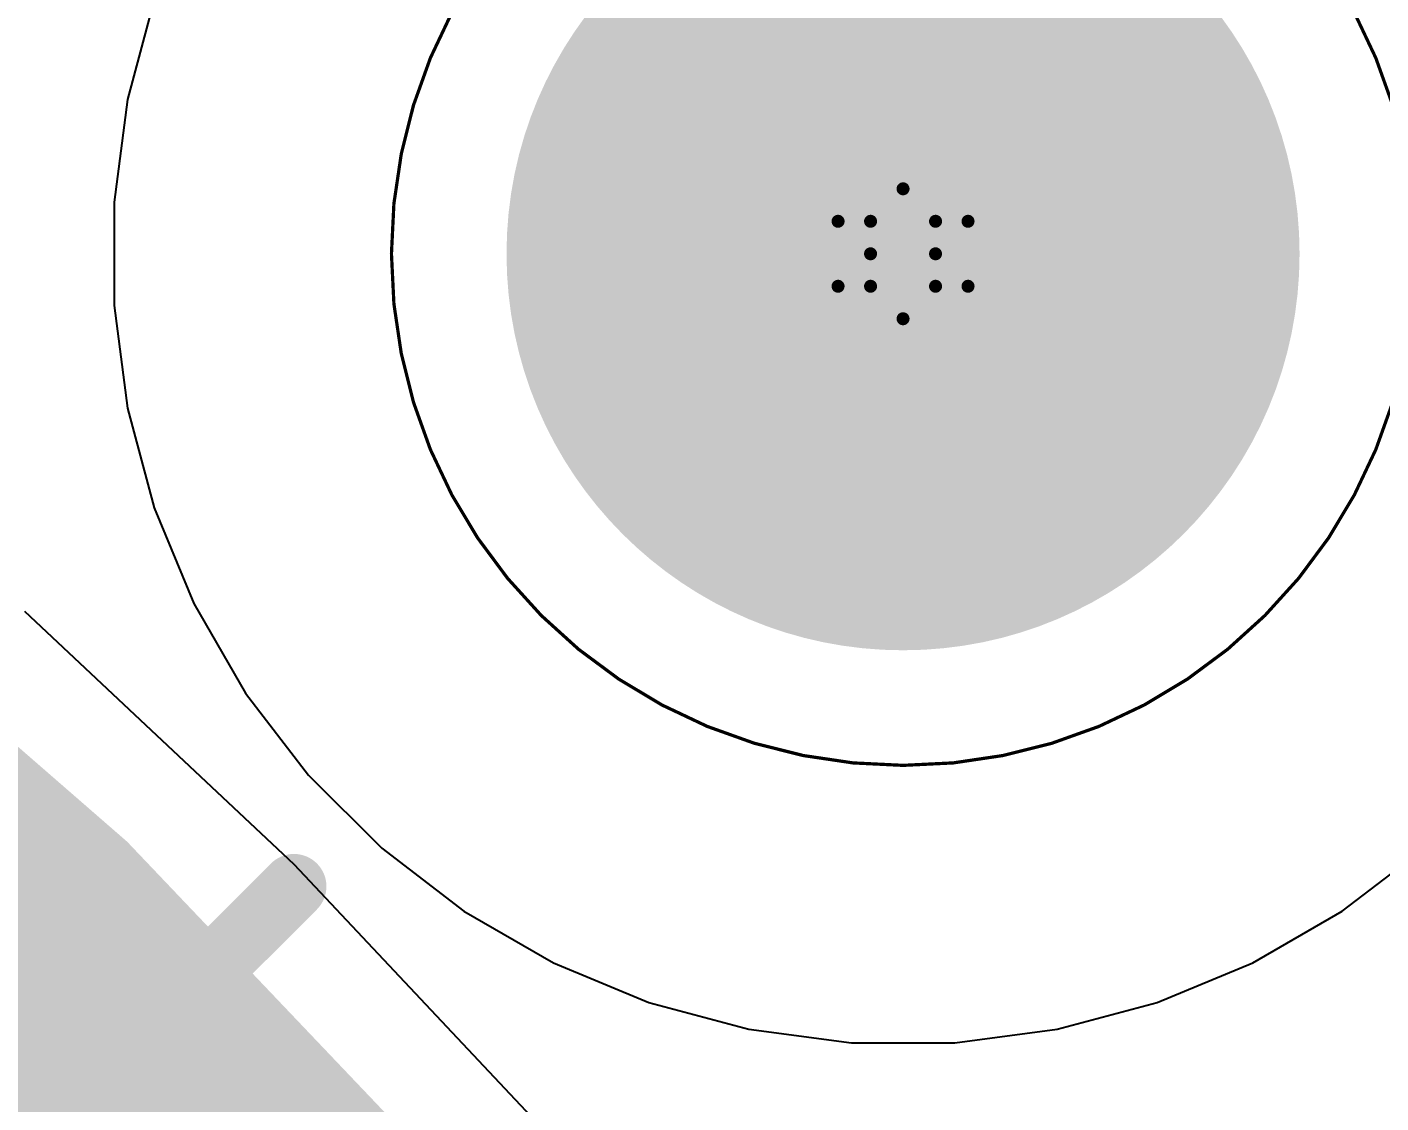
# Model space of a CAD drawing. Header units: inches. Extents: x -18 to 217, y -14 to 159.
# Drawn here: x 51.67 to 56.96, y 35.52 to 39.73 of the extents above; entities that cross this region are included whole.
import ezdxf

# ---------------------------------------------------------------- set-up
doc = ezdxf.new("R2010")
doc.units = ezdxf.units.IN
for name, color, linetype in [('Bottom Layer', 5, 'Continuous'), ('Bottom Solder', 6, 'Continuous'), ('Dimension', 6, 'Continuous'), ('Drill Drawing', 1, 'Continuous'), ('Fabrication', 76, 'Continuous'), ('Multi-Layer', 9, 'Continuous'), ('Pad Holes', 156, 'Continuous'), ('Top Layer', 1, 'Continuous'), ('Top Overlay', 2, 'Continuous'), ('Top Solder', 216, 'Continuous')]:
    doc.layers.add(name, color=color, linetype=linetype)
doc.styles.add('Arial', font='', dxfattribs={"height": 0.2})
doc.styles.get('Arial').set_extended_font_data('Arial')

msp = doc.modelspace()

# ---------------------------------------------------------------- hatches: boundary and pattern name
at = {"layer": 'Bottom Solder'}
h = msp.add_hatch(color=6, dxfattribs=at)
edge = h.paths.add_edge_path()
edge.add_arc((55.097, 38.843), 0.1016, 0, 360)
at = {"layer": 'Pad Holes'}
h = msp.add_hatch(color=7, dxfattribs=at)
edge = h.paths.add_edge_path()
edge.add_arc((55.097, 38.843), 1.55, 0, 360)
at = {"layer": 'Top Solder'}
h = msp.add_hatch(color=216, dxfattribs=at)
edge = h.paths.add_edge_path()
edge.add_arc((55.097, 38.843), 0.1016, 0, 360)

# ---------------------------------------------------------------- linework, layer by layer
at = {"layer": 'Bottom Layer'}
for p, q in [((52.1703, 39.8365), (52.0656, 39.446)), ((52.0656, 39.446), (52.0129, 39.0451)), ((52.0129, 39.0451), (52.0129, 38.6409)), ((52.0129, 38.6409), (52.0656, 38.24)), ((52.0656, 38.24), (52.1703, 37.8495)), ((52.1703, 37.8495), (52.325, 37.476)), ((52.325, 37.476), (52.5271, 37.1259)), ((52.5271, 37.1259), (52.7732, 36.8051)), ((52.7732, 36.8051), (53.0591, 36.5192)), ((53.0591, 36.5192), (53.3799, 36.2731)), ((56.8141, 36.2731), (57.1349, 36.5192)), ((53.3799, 36.2731), (53.73, 36.071)), ((56.464, 36.071), (56.8141, 36.2731)), ((53.73, 36.071), (54.1035, 35.9163)), ((56.0905, 35.9163), (56.464, 36.071)), ((54.1035, 35.9163), (54.494, 35.8116)), ((55.7, 35.8116), (56.0905, 35.9163)), ((54.494, 35.8116), (54.8949, 35.7589)), ((55.2991, 35.7589), (55.7, 35.8116)), ((54.8949, 35.7589), (55.2991, 35.7589))]:
    msp.add_line(p, q, dxfattribs=at)
at = {"layer": 'Dimension'}
for points, const_width in [([(58.31, 19.467, 1), (13.31, 19.467, 1)], 0.254), ([(54.5603, 19.4669, 1), (17.0603, 19.4669, 1)], 0.254), ([(52.6526, 36.3698, 1), (52.7796, 36.3698, 1)], 0.127)]:
    msp.add_lwpolyline(points, format="xyb", close=True, dxfattribs=dict(at, const_width=const_width))
at = {"layer": 'Dimension', "const_width": 0.254}
msp.add_lwpolyline([(16.6537, 0.3073), (52.7161, 36.3698)], dxfattribs=at)
at = {"layer": 'Drill Drawing', "const_width": 0.0508}
for points in [[(54.97, 38.97), (55.097, 39.097)], [(55.097, 39.097), (55.224, 38.97)], [(54.843, 38.97), (54.97, 38.843)], [(54.843, 38.97), (54.97, 38.97)], [(55.224, 38.97), (55.351, 38.97)], [(55.224, 38.843), (55.351, 38.97)], [(54.843, 38.716), (54.97, 38.843)], [(55.224, 38.843), (55.351, 38.716)], [(54.843, 38.716), (54.97, 38.716)], [(54.97, 38.716), (55.097, 38.589)], [(55.097, 38.589), (55.224, 38.716)], [(55.224, 38.716), (55.351, 38.716)]]:
    msp.add_lwpolyline(points, dxfattribs=at)
at = {"layer": 'Drill Drawing', "const_width": 0.0254}
for points in [[(55.0843, 39.097, 1), (55.1097, 39.097, 1)], [(55.0843, 39.097, 1), (55.1097, 39.097, 1)], [(54.8303, 38.97, 1), (54.8557, 38.97, 1)], [(54.8303, 38.97, 1), (54.8557, 38.97, 1)], [(54.9573, 38.97, 1), (54.9827, 38.97, 1)], [(54.9573, 38.97, 1), (54.9827, 38.97, 1)], [(55.2113, 38.97, 1), (55.2367, 38.97, 1)], [(55.2113, 38.97, 1), (55.2367, 38.97, 1)], [(55.3383, 38.97, 1), (55.3637, 38.97, 1)], [(55.3383, 38.97, 1), (55.3637, 38.97, 1)], [(54.9573, 38.843, 1), (54.9827, 38.843, 1)], [(54.9573, 38.843, 1), (54.9827, 38.843, 1)], [(55.2113, 38.843, 1), (55.2367, 38.843, 1)], [(55.2113, 38.843, 1), (55.2367, 38.843, 1)], [(54.8303, 38.716, 1), (54.8557, 38.716, 1)], [(54.8303, 38.716, 1), (54.8557, 38.716, 1)], [(54.9573, 38.716, 1), (54.9827, 38.716, 1)], [(54.9573, 38.716, 1), (54.9827, 38.716, 1)], [(55.2113, 38.716, 1), (55.2367, 38.716, 1)], [(55.2113, 38.716, 1), (55.2367, 38.716, 1)], [(55.3383, 38.716, 1), (55.3637, 38.716, 1)], [(55.3383, 38.716, 1), (55.3637, 38.716, 1)], [(55.0843, 38.589, 1), (55.1097, 38.589, 1)], [(55.0843, 38.589, 1), (55.1097, 38.589, 1)]]:
    msp.add_lwpolyline(points, format="xyb", close=True, dxfattribs=at)
at = {"layer": 'Fabrication', "const_width": 0.0127}
msp.add_lwpolyline([(51.6636, 41.7518, -1.086164), (58.006, 35.4096)], format="xyb", dxfattribs=at)
msp.add_lwpolyline([(51.6636, 41.7518, -1.086164), (58.006, 35.4096)], format="xyb", dxfattribs=at)
at = {"layer": 'Fabrication'}
for points, const_width in [([(57.0972, 38.8431, 1), (53.0972, 38.8431, 1)], 0.0127), ([(57.0972, 38.8431, 1), (53.0972, 38.8431, 1)], 0.0127), ([(57.0972, 38.8431, 1), (53.0972, 38.8431, 1)], 0.0127), ([(57.0972, 38.8431, 1), (53.0972, 38.8431, 1)], 0.0127), ([(53.094, 38.8431, 1), (53.1004, 38.8431, 1)], 0.00635), ([(53.094, 38.8431, 1), (53.1004, 38.8431, 1)], 0.00635), ([(53.094, 38.8431, 1), (53.1004, 38.8431, 1)], 0.00635), ([(53.094, 38.8431, 1), (53.1004, 38.8431, 1)], 0.00635)]:
    msp.add_lwpolyline(points, format="xyb", close=True, dxfattribs=dict(at, const_width=const_width))
at = {"layer": 'Multi-Layer'}
for p, q in [((52.1703, 39.8365), (52.0656, 39.446)), ((52.0656, 39.446), (52.0129, 39.0451)), ((52.0129, 39.0451), (52.0129, 38.843)), ((52.0129, 38.843), (52.0129, 38.843)), ((52.0129, 38.843), (52.0129, 38.6409)), ((52.0129, 38.6409), (52.0656, 38.24)), ((52.0656, 38.24), (52.1703, 37.8495)), ((52.1703, 37.8495), (52.325, 37.476)), ((52.325, 37.476), (52.5271, 37.1259)), ((52.5271, 37.1259), (52.7732, 36.8051)), ((52.7732, 36.8051), (53.0591, 36.5192)), ((53.0591, 36.5192), (53.3799, 36.2731)), ((56.8141, 36.2731), (57.1349, 36.5192)), ((53.3799, 36.2731), (53.73, 36.071)), ((56.464, 36.071), (56.8141, 36.2731)), ((53.73, 36.071), (54.1035, 35.9163)), ((56.0905, 35.9163), (56.464, 36.071)), ((54.1035, 35.9163), (54.494, 35.8116)), ((55.7, 35.8116), (56.0905, 35.9163)), ((54.494, 35.8116), (54.8949, 35.7589)), ((55.2991, 35.7589), (55.7, 35.8116)), ((54.8949, 35.7589), (55.097, 35.7589)), ((55.097, 35.7589), (55.2991, 35.7589))]:
    msp.add_line(p, q, dxfattribs=at)
at = {"layer": 'Top Layer'}
for p, q in [((52.1703, 39.8365), (52.0656, 39.446)), ((52.0656, 39.446), (52.0129, 39.0451)), ((52.0129, 39.0451), (52.0129, 38.6409)), ((52.0129, 38.6409), (52.0656, 38.24)), ((52.0656, 38.24), (52.1703, 37.8495)), ((52.1703, 37.8495), (52.325, 37.476)), ((52.325, 37.476), (52.5271, 37.1259)), ((52.7163, 36.455), (51.6647, 37.4449)), ((52.5271, 37.1259), (52.7732, 36.8051)), ((52.7732, 36.8051), (53.0591, 36.5192)), ((53.0591, 36.5192), (53.3799, 36.2731)), ((56.8141, 36.2731), (57.1349, 36.5192)), ((53.7062, 35.4035), (52.7163, 36.455)), ((53.3799, 36.2731), (53.73, 36.071)), ((56.464, 36.071), (56.8141, 36.2731)), ((53.73, 36.071), (54.1035, 35.9163)), ((56.0905, 35.9163), (56.464, 36.071)), ((54.1035, 35.9163), (54.494, 35.8116)), ((55.7, 35.8116), (56.0905, 35.9163)), ((54.494, 35.8116), (54.8949, 35.7589)), ((55.2991, 35.7589), (55.7, 35.8116)), ((54.8949, 35.7589), (55.2991, 35.7589))]:
    msp.add_line(p, q, dxfattribs=at)
at = {"layer": 'Top Layer', "const_width": 2.032}
msp.add_lwpolyline([(23.9597, 38.6755, -0.53877), (58.0622, 22.8854)], format="xyb", dxfattribs=at)

# ---------------------------------------------------------------- texts
at = {"layer": 'Top Overlay', "style": 'Arial'}
msp.add_text('C13', height=0.889, rotation=315, dxfattribs=at).set_placement((50.2463, 35.6679))

doc.saveas('drawing.dxf')
